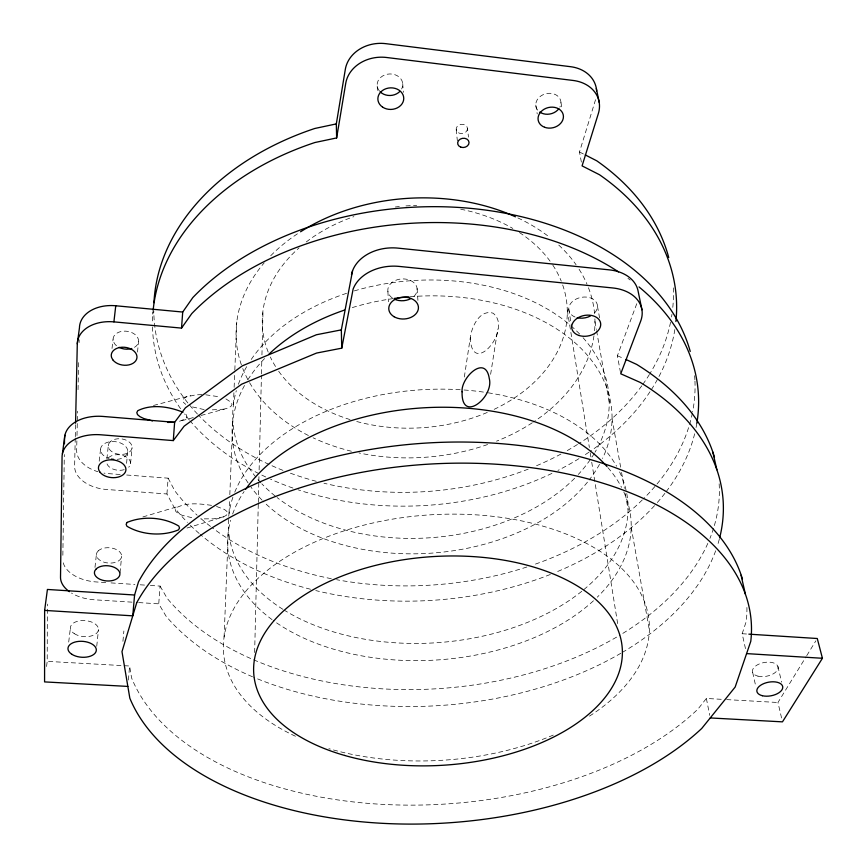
<?xml version="1.0" encoding="UTF-8"?>
<svg xmlns="http://www.w3.org/2000/svg" width="867" height="867" viewBox="0 0 867 867"><rect width="100%" height="100%" fill="white"/><g stroke="black" fill="none" stroke-linecap="round" stroke-linejoin="round"><path stroke-width="0.65" stroke-dasharray="4.33 3.25" d="M46.547 666.506L47.208 661.369L47.371 604.104M62.858 555.27L64.31 454.546M470.326 337.447C471.323 378.738 513.383 329.135 493.063 313.182C479.754 309.14 471.724 326.577 470.326 337.447L464.105 378.521M75.245 437.998L74.627 466.229A32.718 21.036 5.7 0 0 106.424 489.465L166.941 493.973L173.703 506.577A277.906 188.811 -3.9 0 0 187.402 522.357M75.277 436.654L75.537 424.548M76.87 440.859L76.654 450.287A32.437 21.079 5.9 0 0 97.938 471.724M77 435.472L77.304 422.012M77.336 420.658L77.553 411.24M78.041 389.684L78.691 361.409M79.125 342.563L79.179 339.864M254.638 652.537L258.29 503.738M258.323 502.383L258.821 482.085M258.854 480.741L258.951 476.677M259.125 469.914L261.444 375.227M261.476 373.872L261.812 360.347M261.942 354.928L263.037 310.288M224.087 637.017L228.335 531.525M229.051 513.546L229.603 500.064M229.82 494.678L232.8 420.549M233.44 404.64L233.917 392.643M234.133 387.321L234.773 371.336M234.827 370.003L236.756 322.036M252.492 676.759A295.441 185.516 -3.9 0 1 165.987 616.101L158.748 603.844L160.07 586.092L148.138 585.312M166.941 493.973L168.122 478.172L125.477 474.921M128.403 680.031L129.617 666.008L47.208 661.369M122.93 641.331L123.873 631.013M152.82 314.212L153.058 311.621A262.354 190.252 -3.8 0 0 152.484 323.759M120.025 572.946L121.629 556.311M130.559 463.466L132.087 447.567M126.571 463.346L127.72 451.609M137.517 352.067L138.568 341.36M96.736 646.294L98.491 629.496M94.98 567.419L96.378 554.598M106.869 458.957L108.321 445.681M99.185 461.222L100.518 449.464M112.016 348.447L113.078 339.062M68.71 642.057L70.411 627.816M490.624 374.316L497.777 328.983M581.378 162.086L579.492 151.974L595.531 99.748A34.821 28.394 -14.6 0 0 596.171 97.256M745.479 648.646L742.163 633.734L746.249 621.433A312.12 180.726 -3.9 0 0 746.899 606.965M620.501 372.507L617.391 355.773L636.996 303.103M781.568 717.984L777.959 702.498L806.05 656.796M806.743 655.658L815.88 640.8M721.225 699.301L706.367 698.466L697.989 709.054A312.12 180.726 -3.9 0 1 382.228 804.348A312.12 180.726 -3.9 0 1 131.567 677.864L129.617 666.008M211.57 505.353C200.017 503.77 186.99 502.101 176.283 507.759L175.199 509.623L175.914 511.595L178.364 513.567L182.384 515.388L193.894 518.141M186.979 528.025L223.588 516.851L226.417 515.269L227.555 513.437L226.916 511.465L224.542 509.493L216.36 506.393M201.87 394.626L195.779 394.864L186.47 396.869L183.826 398.484L182.796 400.359L183.457 402.375L185.755 404.39M142.892 516.938L179.09 506.165M201.025 415.477L228.281 407.967L230.947 406.374L232.02 404.521L231.435 402.516L225.485 398.614M223.588 516.851L213.737 518.834L200.613 518.867M193.298 417.58L179.133 421.438L185.896 418.62L186.936 416.756L186.275 414.74L183.945 412.714M153.481 405.474L190.567 395.645M617.391 355.773L623.666 358.439M224.206 409.17L209.207 410.004M205.728 394.799L220.532 396.978M726.633 699.604L777.959 702.498M742.163 633.734L747.527 634.07M131.979 602.153L94.514 599.801A34.745 20.602 4.5 0 1 71.506 593.061M138.666 602.576L158.748 603.844M105.72 582.559L96.432 581.963A34.42 20.689 4.7 0 1 63.063 562.022M111.019 582.906L134.884 584.456M140.183 584.802L146.816 585.225M120.145 474.509L108.147 473.599A32.437 21.079 5.9 0 1 103.986 473.111M204.135 409.582L189.526 406.265M579.492 151.974L584.098 154.326M160.07 586.092L167.233 598.414A292.591 186.167 -3.9 0 0 618.138 636.205M168.122 478.172L174.809 490.82A275.392 189.136 -3.8 0 0 197.015 515.074M777.905 666.452L781.622 682.145M752.664 672.402L755.883 686.783M706.367 698.466L709.715 715.34M560.949 102.566L562.076 108.874M597.493 306.279L599.574 317.907M594.957 321.462L596.366 329.449M596.594 330.771L609.263 402.635M612.015 418.262L620.631 467.172M621.563 472.461L624.359 488.327M625.291 493.616L628.087 509.471M631.187 527.093L649.383 630.32M535.795 105.102L537.226 113.935M568.763 309.075L571.472 325.894M567.278 309.963L589.365 447.491M590.221 452.834L590.861 456.844M591.727 462.187L618.095 626.418M467.476 128.37A5.679 4.628 -7.6 0 1 459.326 133.193A5.679 4.628 -7.6 0 1 458.676 125.206A5.679 4.628 -7.6 0 1 467.476 128.37L468.473 137.116M456.183 129.497L457.375 140.92M402.722 83.492L403.35 92.346M417.103 288.483L418.013 301.521M377.21 86.082L377.535 92.411M387.885 291.334L388.438 301.781M295.441 736.235A213.369 122.854 -3.9 0 1 279.174 561.686A213.369 122.854 -3.9 0 1 582.917 541.55A213.369 122.854 -3.9 0 1 588.4 716.814M553.265 735.086A213.369 122.854 -3.9 0 1 328.886 748.676M562.683 284.983A152.679 111.182 -3.8 0 1 493.29 409.744M487.265 412.443A152.679 111.182 -3.8 0 1 356.565 421.47M350.062 419.585A152.679 111.182 -3.8 0 1 276.92 368.692M275.522 366.513A152.679 111.182 -3.8 0 1 270.341 357.031M268.185 352.089A152.679 111.182 -3.8 0 1 299.093 247.864M306.246 241.969A152.679 111.182 -3.8 0 1 353.855 216.642M395.352 206.985A152.679 111.182 -3.8 0 1 399.319 206.53M405.94 205.934A152.679 111.182 -3.8 0 1 416.68 205.425M460.691 209.207A152.679 111.182 -3.8 0 1 512.82 228.455M519.409 232.519A152.679 111.182 -3.8 0 1 552.084 264.023M552.821 265.139A152.679 111.182 -3.8 0 1 561.252 281.157M623.785 491.947A202.087 126.246 -3.9 0 1 597.265 597.179M593.462 600.788A202.087 126.246 -3.9 0 1 273.181 620.436M272.065 619.623A202.087 126.246 -3.9 0 1 230.644 520.287M232.649 514.001A202.087 126.246 -3.9 0 1 244.104 491.546M607.886 467.584A202.087 126.246 -3.9 0 1 621.563 487.395M719.285 539.263A295.441 185.516 -3.9 0 1 717.41 545.701M715.665 550.794A295.441 185.516 -3.9 0 1 622.007 652.591M620.859 653.252A295.441 185.516 -3.9 0 1 253.76 677.3M626.754 493.54A200.158 126.723 -3.9 0 1 582.819 590.438M581.768 591.294A200.158 126.723 -3.9 0 1 284.008 610.01M282.902 609.317A200.158 126.723 -3.9 0 1 228.617 517.577M228.736 516.233A200.158 126.723 -3.9 0 1 232.898 497.225M234.762 492.185A200.158 126.723 -3.9 0 1 462.75 389.901M464.051 389.987A200.158 126.723 -3.9 0 1 486.842 392.588M488.186 392.805A200.158 126.723 -3.9 0 1 616.6 466.229M619.602 471.919A200.158 126.723 -3.9 0 1 626.494 492.207M719.144 483.808A292.591 186.167 -3.9 0 1 713.953 526.952M713.563 528.231A292.591 186.167 -3.9 0 1 709.932 538.407M707.819 543.392A292.591 186.167 -3.9 0 1 619.266 635.533M410.34 296.709A190.198 128.641 -3.9 0 1 602.511 458.491M599.52 464.322A190.198 128.641 -3.9 0 1 589.148 480.015M587.458 482.15A190.198 128.641 -3.9 0 1 262.874 500.953M261.942 500.01A190.198 128.641 -3.9 0 1 251.062 487.211M248.092 482.952A190.198 128.641 -3.9 0 1 245.22 384.211M247.854 379.8A190.198 128.641 -3.9 0 1 264.673 358.45M352.305 307.579A190.198 128.641 -3.9 0 1 392.881 298.638M696.84 423.248A277.906 188.811 -3.9 0 1 695.854 428.526M694.651 433.793A277.906 188.811 -3.9 0 1 665.726 492.272M664.891 493.356A277.906 188.811 -3.9 0 1 655.409 504.67M654.552 505.624A277.906 188.811 -3.9 0 1 555.292 572.469M550.339 574.463A277.906 188.811 -3.9 0 1 315.783 590.579M310.516 589.257A277.906 188.811 -3.9 0 1 200.179 534.332M199.15 533.443A277.906 188.811 -3.9 0 1 188.345 523.31M627.946 278.35A277.906 188.811 -3.9 0 1 630.222 280.03M694.955 381.101A275.392 189.136 -3.8 0 1 692.646 411.673M692.386 412.995A275.392 189.136 -3.8 0 1 643.271 498.991M642.306 499.934A275.392 189.136 -3.8 0 1 533.303 564.84M526.908 566.985A275.392 189.136 -3.8 0 1 336.58 579.698M331.292 578.69A275.392 189.136 -3.8 0 1 212.653 528.068M210.486 526.421A275.392 189.136 -3.8 0 1 198.012 515.973M694.608 375.693A275.392 189.136 -3.8 0 1 694.89 379.746M583.058 337.718A188.497 128.89 -3.8 0 1 594.99 452.249M594.307 453.398A188.497 128.89 -3.8 0 1 578.311 474.455M574.658 478.259A188.497 128.89 -3.8 0 1 277.082 497.539M275.099 495.978A188.497 128.89 -3.8 0 1 261.856 483.84M260.924 482.854A188.497 128.89 -3.8 0 1 236.333 390.649M238.403 384.265A188.497 128.89 -3.8 0 1 247.702 364.942M251.235 359.447A188.497 128.89 -3.8 0 1 346.659 293.284M354.31 290.9A188.497 128.89 -3.8 0 1 569.955 324.952M570.974 325.829A188.497 128.89 -3.8 0 1 579.589 333.99M674.84 329.547A262.354 190.252 -3.8 0 1 650.749 390.605M649.99 391.754A262.354 190.252 -3.8 0 1 590.069 451.425M588.986 452.162A262.354 190.252 -3.8 0 1 583.48 455.804M578.983 458.632A262.354 190.252 -3.8 0 1 557.947 470.413M551.932 473.382A262.354 190.252 -3.8 0 1 298.096 489.801M292.948 488.056A262.354 190.252 -3.8 0 1 270.493 479.158M265.714 476.958A262.354 190.252 -3.8 0 1 190.317 421.156M189.461 420.148A262.354 190.252 -3.8 0 1 184.476 413.96M180.596 408.704A262.354 190.252 -3.8 0 1 152.494 325.125M594.903 318.872A179.642 129.757 -3.8 0 1 594.155 334.456M593.971 335.767A179.642 129.757 -3.8 0 1 533.422 422.023M532.316 422.76A179.642 129.757 -3.8 0 1 496.531 441.184M487.612 444.522A179.642 129.757 -3.8 0 1 359.057 452.975M351.384 451.23A179.642 129.757 -3.8 0 1 313.117 437.813M308.381 435.494A179.642 129.757 -3.8 0 1 248.374 380.505M247.745 379.334A179.642 129.757 -3.8 0 1 241.795 366.004M241.351 364.758A179.642 129.757 -3.8 0 1 264.207 262.842M270.71 255.765A179.642 129.757 -3.8 0 1 300.773 231.652M517.881 217.931A179.642 129.757 -3.8 0 1 549.624 237.309M558.782 245.101A179.642 129.757 -3.8 0 1 576.089 264.782M579.08 269.247A179.642 129.757 -3.8 0 1 587.024 284.224M588.455 287.725A179.642 129.757 -3.8 0 1 594.567 313.648M673.356 287.887A260.111 190.339 -3.8 0 1 672.629 308.977M671.947 314.32A260.111 190.339 -3.8 0 1 671.524 316.986M670.538 322.296A260.111 190.339 -3.8 0 1 650.12 373.287M649.416 374.457A260.111 190.339 -3.8 0 1 642.577 384.699M641.775 385.804A260.111 190.339 -3.8 0 1 578.625 443.752M577.476 444.468A260.111 190.339 -3.8 0 1 565.772 451.414M560.982 454.037A260.111 190.339 -3.8 0 1 535.643 466.11M528.22 469.123A260.111 190.339 -3.8 0 1 323.976 483.244M316.26 481.304A260.111 190.339 -3.8 0 1 287.974 472.298M282.967 470.369A260.111 190.339 -3.8 0 1 198.391 415.033M197.459 414.047A260.111 190.339 -3.8 0 1 188.692 403.979M187.868 402.949A260.111 190.339 -3.8 0 1 153.795 310.895M117.218 459.347A13.644 8.887 5.8 0 0 127.362 449.193A13.644 8.887 5.8 0 0 110.965 441.628A13.644 8.887 5.8 0 0 100.897 451.805L102.165 454.048A13.644 8.887 5.8 0 0 109.112 458.48M134.472 347.331A12.81 8.973 7.2 0 0 136.542 335.952A12.81 8.973 7.2 0 0 120.838 331.552A12.81 8.973 7.2 0 0 113.414 341.425L114.585 343.7A12.81 8.973 7.2 0 0 116.525 345.727M379.605 91.241A12.832 10.772 -2.9 0 1 380.743 77.369A12.832 10.772 -2.9 0 1 397.184 75.7A12.832 10.772 -2.9 0 1 401.638 89.008M537.681 110.12A12.691 10.339 -13.5 0 1 547.478 93.43A12.691 10.339 -13.5 0 1 559.887 107.085M392.263 297.934A14.685 10.913 -3.3 0 1 391.7 282.707A14.685 10.913 -3.3 0 1 412.161 281.374A14.685 10.913 -3.3 0 1 413.765 296.525M575.059 317.029A14.49 10.426 -10.7 0 1 571.743 302.193A14.49 10.426 -10.7 0 1 592.573 298.844A14.49 10.426 -10.7 0 1 593.342 314.082M108.364 457.83A12.03 7.781 5.5 0 1 124.913 456.237A12.03 7.781 5.5 0 1 128.717 467.215M124.198 469.697A12.03 7.781 5.5 0 1 106.901 463.661M110.098 441.899L108.819 443.687A11.921 7.792 5.6 0 0 121.922 454.416A11.921 7.792 5.6 0 0 130.148 442.853A11.921 7.792 5.6 0 0 110.098 441.899M98.231 550.87L96.898 552.647A12.647 7.651 4.5 0 0 110.889 563.084A12.647 7.651 4.5 0 0 119.527 551.694A12.647 7.651 4.5 0 0 98.231 550.87M757.975 676.152A13.005 6.969 -10.6 0 0 778.067 668.262A13.005 6.969 -10.6 0 0 759.763 663.743A13.005 6.969 -10.6 0 0 757.975 676.152M74.28 633.647A14.067 8.02 4.2 0 0 97.917 631.534A14.067 8.02 4.2 0 0 81.14 620.631A14.067 8.02 4.2 0 0 74.28 633.647"/><path stroke-width="1.3" d="M745.392 594.123L740.754 573.889A312.12 180.726 -3.9 0 0 452.498 442.072A312.12 180.726 -3.9 0 0 138.503 581.844L134.58 595.011L47.414 589.452L44.629 610.411L44.575 681.906L127.85 686.415M64.461 443.806L64.537 438.442A37.541 24.558 6.2 0 1 103.086 416.442L174.625 422.316L185.375 407.869L242.337 365.852L316.401 334.76L341.327 329.872L352.555 270.786A40.37 30.215 -2.8 0 1 398.018 248.135L609.328 269.865A39.752 28.676 -11.4 0 1 638.22 291.735L641.948 309.801M75.57 423.204L77.293 343.863L79.461 327.748A35.211 24.764 7.8 0 1 115.755 305.769L182.709 312.044L192.842 297.554A275.392 189.136 -3.8 0 1 476.221 208.936A275.392 189.136 -3.8 0 1 690.24 351.428M69.414 591.673A34.745 20.602 4.5 0 1 60.517 577.259L62.066 456.79A37.931 24.504 6 0 1 100.984 434.8L173.281 440.599L174.625 422.316M77.293 343.863A35.547 24.742 7.5 0 1 113.913 321.874L181.528 328.105L182.709 312.044M134.58 595.011L132.759 615.841L44.629 610.411M113.913 321.874L115.755 305.769M62.435 453.593L64.906 435.234M153.145 310.321A262.354 190.252 -3.8 0 1 314.894 142.524L336.634 137.929L336.32 123.905L345.315 69.393A35.233 29.781 -2.2 0 1 385.772 43.664L570.551 66.694A34.821 28.394 -14.6 0 1 596.626 90.981M336.634 137.929L345.738 83.308A35.58 29.836 -2.3 0 1 386.606 57.493L573.185 80.468A35.157 28.448 -14.3 0 1 598.349 113.577L582.082 165.879L599.465 174.722A262.354 190.252 -3.8 0 1 675.902 321.538M173.281 440.599L184.129 426.185L241.676 384.189L316.542 353.064L341.75 348.166L353.118 289.101A40.825 30.215 -2.9 0 1 399.113 266.407L612.785 287.963A40.196 28.654 -11.2 0 1 640.67 321.158L620.739 373.785L640.247 382.434A295.441 185.516 -3.9 0 1 719.621 537.973M351.46 274.709L352.555 270.786M748.86 634.156L817.278 638.513L822.425 658.281L782.467 721.853L710.225 717.941M181.528 328.105L191.759 313.605A277.906 188.811 -3.9 0 1 618.539 271.88M336.32 123.905L314.786 128.479A260.111 190.339 -3.8 0 0 153.958 302.702M167.797 422.446L173.877 422.196M746.595 653.61L822.425 658.281M152.494 420.896L143.803 418.533L139.912 416.648L137.517 414.621L136.791 412.594L137.766 410.709C151.606 403.751 169.141 406.601 182.991 412.237M626.039 359.523L636.714 364.443A292.591 186.167 -3.9 0 1 714.473 457.245M585.247 154.911L596.734 160.807A260.111 190.339 -3.8 0 1 668.728 257.521M712.804 452.032L716.868 469.751M596.344 88.51L599.195 102.317M341.327 329.872L341.75 348.166M741.209 575.189A312.12 180.726 -3.9 0 1 742.455 579.102M245.545 489.432A202.087 126.246 -3.9 0 1 422.316 407.891A202.087 126.246 -3.9 0 1 606.965 466.533M268.683 354.43A190.198 128.641 -3.9 0 1 344.481 310.093M394.225 298.443A190.198 128.641 -3.9 0 1 408.996 296.828M639.012 286.934A277.906 188.811 -3.9 0 1 696.84 423.248M300.773 231.652A179.642 129.757 -3.8 0 1 515.432 216.804M113.707 459.369A13.644 8.887 5.8 0 1 111.366 459.055M131.773 348.512A12.81 8.973 7.2 0 1 119.082 347.374M399.871 91.414A12.832 10.772 -2.9 0 1 380.299 91.956M558.836 108.754A12.691 10.339 -13.5 0 1 539.762 112.06M410.969 298.53A14.685 10.913 -3.3 0 1 394.225 299.072M590.394 316.022A14.49 10.426 -10.7 0 1 577.227 317.723M462.089 391.776C461.146 424.191 494.125 397.043 489.313 378.716C485.596 353.508 460.713 377.958 462.089 391.776M136.704 602.738L121.987 651.648L129.833 698.195A315.36 179.61 -3.9 0 0 382.867 823.347A315.36 179.61 -3.9 0 0 701.739 728.453L735.162 687.043L750.768 641.385A315.36 179.61 -3.9 0 0 495.675 464.192A315.36 179.61 -3.9 0 0 136.704 602.738M127.167 522.4L126.127 524.264L126.929 526.247C141.787 535.058 162.476 536.489 178.439 529.9L179.534 528.057L178.819 526.085C163.961 517.176 143.174 515.659 127.167 522.4M96.28 568.839L94.926 570.605A12.777 7.619 4.3 0 0 109.079 580.988A12.777 7.619 4.3 0 0 117.782 569.63A12.777 7.619 4.3 0 0 96.28 568.839M100.106 472.331L98.816 470.087A13.785 8.865 5.5 0 1 114.91 460.193A13.785 8.865 5.5 0 1 123.244 474.661A13.785 8.865 5.5 0 1 100.106 472.331M112.775 359.783L111.583 357.507A12.929 8.973 7 0 1 126.745 347.591A12.929 8.973 7 0 1 134.439 362.276A12.929 8.973 7 0 1 112.775 359.783M344.6 755.439A184.682 104.441 -3.9 0 0 622.387 653.133A184.682 104.441 -3.9 0 0 347.017 574.149A184.682 104.441 -3.9 0 0 344.6 755.439M382.575 107.107A12.951 10.794 -3 0 0 403.578 100.225A12.951 10.794 -3 0 0 386.281 88.597A12.951 10.794 -3 0 0 382.575 107.107M544.606 127.276A12.821 10.361 -13.3 0 0 563.431 116.427A12.821 10.361 -13.3 0 0 544.162 109.209A12.821 10.361 -13.3 0 0 544.606 127.276M394.084 316.726A14.847 10.903 -3.4 0 0 418.219 309.584A14.847 10.903 -3.4 0 0 398.506 297.988A14.847 10.903 -3.4 0 0 394.084 316.726M578.983 335.475A14.641 10.426 -10.5 0 0 600.733 324.366A14.641 10.426 -10.5 0 0 578.907 317.279A14.641 10.426 -10.5 0 0 578.983 335.475M460.81 147.152A5.733 4.638 -7.5 0 0 469.036 142.318A5.733 4.638 -7.5 0 0 460.171 139.154A5.733 4.638 -7.5 0 0 460.81 147.152M762.396 695.724A13.124 6.914 -10.5 0 0 782.717 687.878A13.124 6.914 -10.5 0 0 764.261 683.402A13.124 6.914 -10.5 0 0 762.396 695.724M71.874 654.314A14.219 7.976 4 0 0 95.76 652.19A14.219 7.976 4 0 0 78.789 641.374A14.219 7.976 4 0 0 71.874 654.314"/></g></svg>
